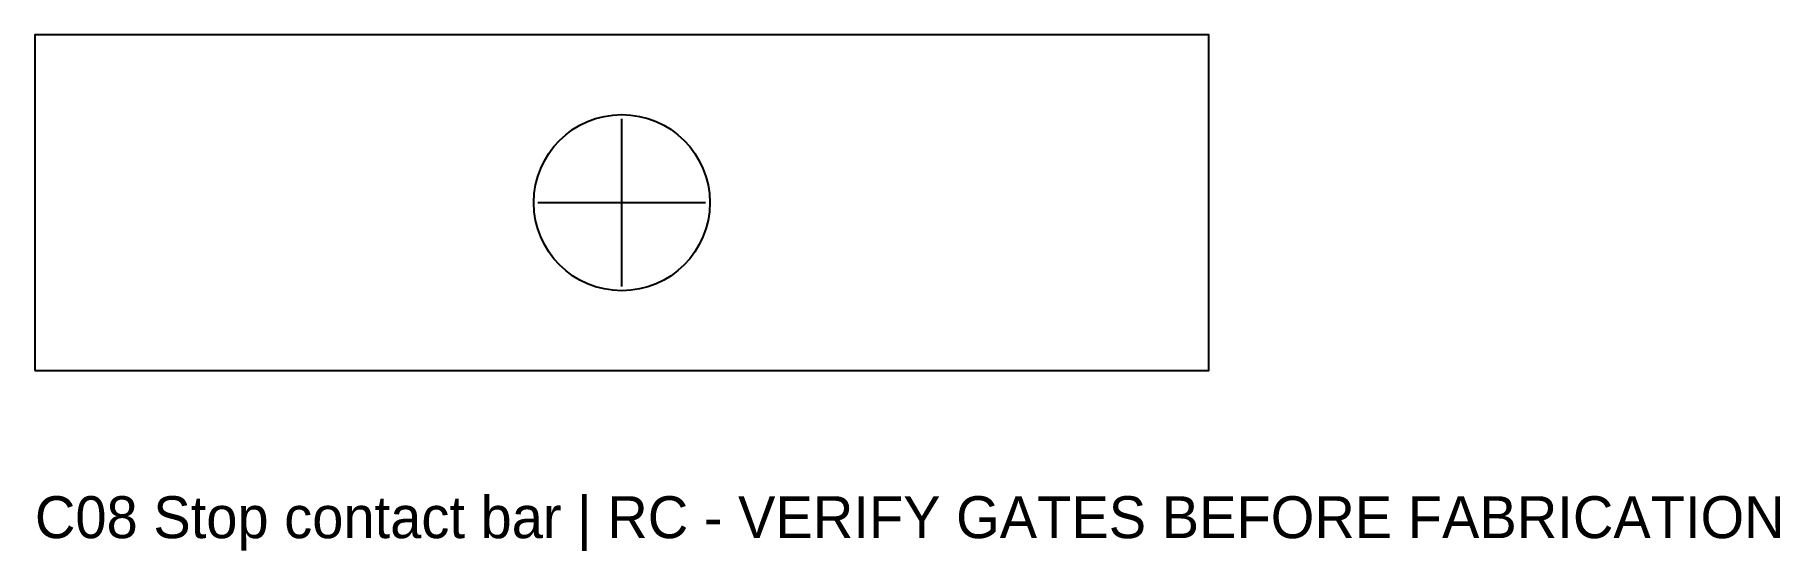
# Model space of a CAD drawing. Header units: metres. Extents: x -35 to 69, y -21 to 10.
import ezdxf

# ---------------------------------------------------------------- set-up
doc = ezdxf.new("R2010")
doc.units = ezdxf.units.M
for name, color, linetype in [('CENTER', 6, 'Continuous'), ('NOTES', 7, 'Continuous'), ('OUTLINE', 7, 'Continuous'), ('THRU', 1, 'Continuous')]:
    doc.layers.add(name, color=color, linetype=linetype)

msp = doc.modelspace()

# ---------------------------------------------------------------- linework, layer by layer
at = {"layer": 'CENTER'}
for p, q in [((0, -5), (0, 5)), ((-5, 0), (5, 0))]:
    msp.add_line(p, q, dxfattribs=at)
at = {"layer": 'OUTLINE'}
msp.add_lwpolyline([(-35, -10), (35, -10), (35, 10), (-35, 10)], close=True, dxfattribs=at)
at = {"layer": 'THRU'}
msp.add_circle((0, 0), 5.25, dxfattribs=at)

# ---------------------------------------------------------------- texts
at = {"layer": 'NOTES'}
msp.add_text('C08 Stop contact bar | RC - VERIFY GATES BEFORE FABRICATION', height=2.5, dxfattribs=at).set_placement((-35, -20))

doc.saveas('drawing.dxf')
